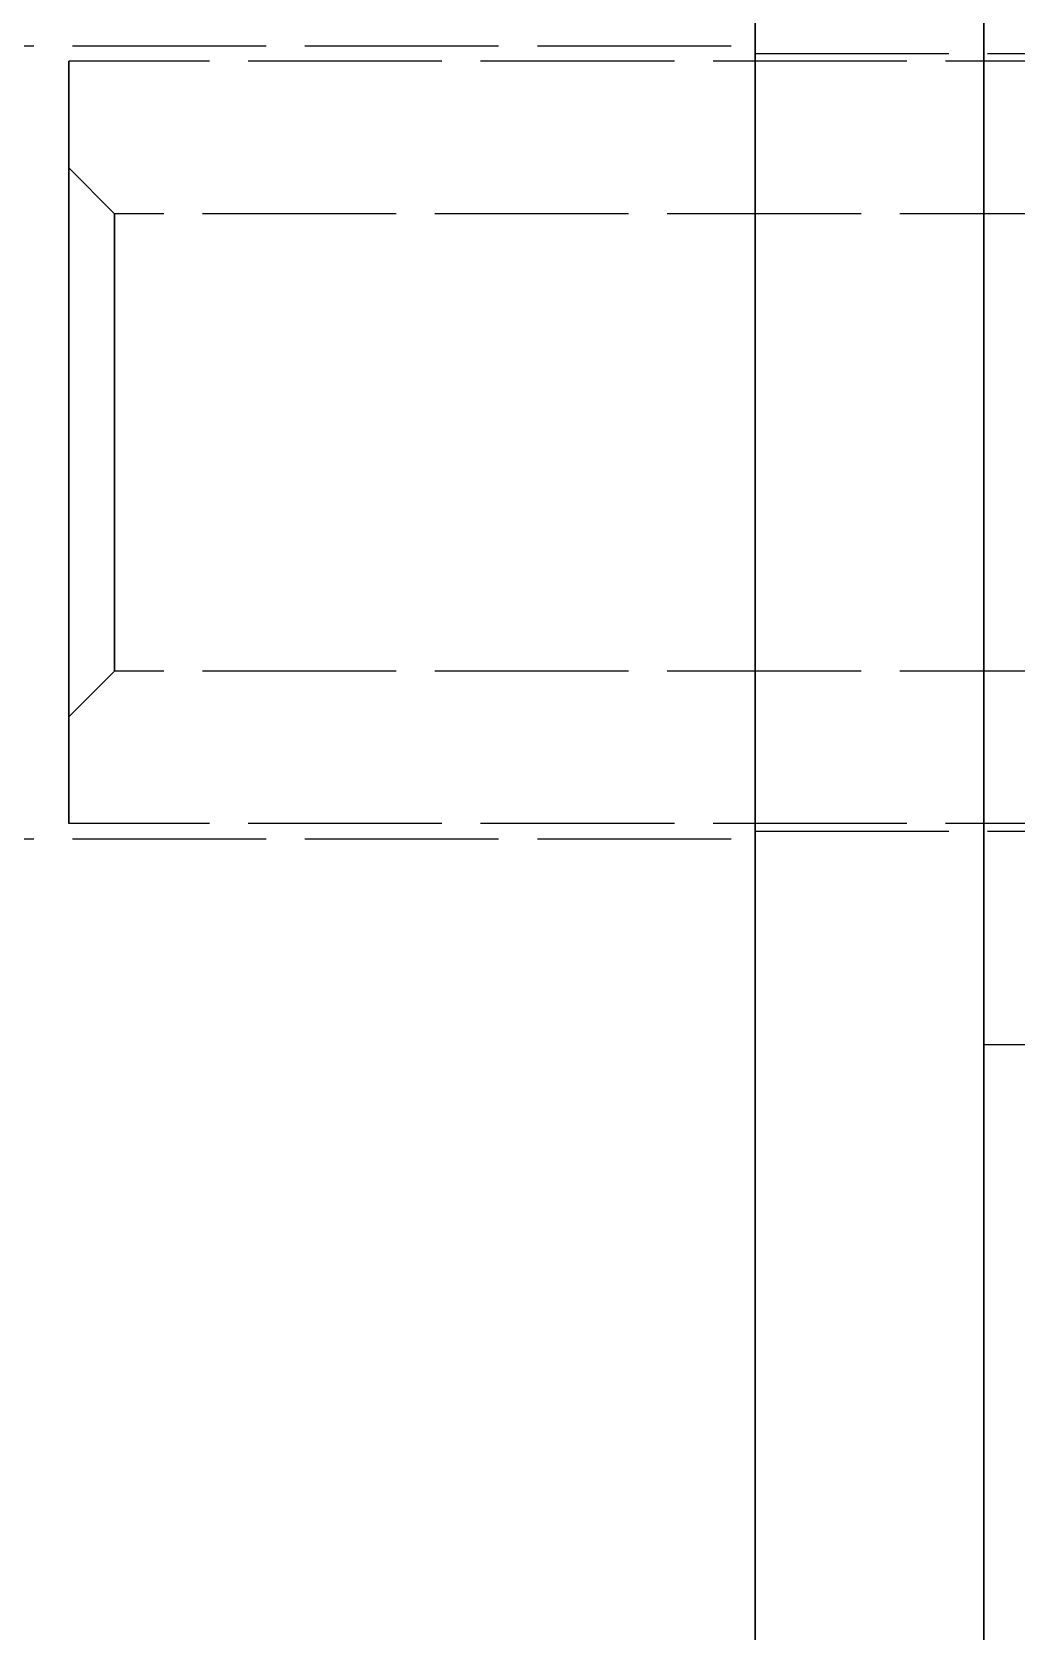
# Model space of a CAD drawing. Header units: millimetres. Extents: x -13 to 272, y -50 to 160.
# Drawn here: x 90.33 to 96.79, y 8.59 to 19.09 of the extents above; entities that cross this region are included whole.
import ezdxf

# ---------------------------------------------------------------- set-up
doc = ezdxf.new("R2010")
doc.units = ezdxf.units.MM
doc.linetypes.add('DASHED', pattern=[1.524, 1.27, -0.254])
doc.layers.add('HIDDEN', color=8, linetype='DASHED')
doc.layers.add('VISIBLE', color=7, linetype='CONTINUOUS')

msp = doc.modelspace()

# ---------------------------------------------------------------- linework, layer by layer
at = {"layer": 'HIDDEN'}
for points in [[(95.075, 19.45056), (95.075, 18.895), (95.075, 18.33944), (95.075, 17.78389), (95.075, 17.22833), (95.075, 16.67278), (95.075, 16.11722), (95.075, 15.56167), (95.075, 15.00611), (95.075, 14.45056), (95.075, 13.895), (95.075, 13.33944), (95.075, 12.78389), (95.075, 12.22833), (95.075, 11.67278), (95.075, 11.11722), (95.075, 10.56167), (95.075, 10.00611), (95.075, 9.45056), (95.075, 8.895), (95.075, 8.33944)], [(96.575, 19.45056), (96.575, 18.895), (96.575, 18.33944), (96.575, 17.78389), (96.575, 17.22833), (96.575, 16.67278), (96.575, 16.11722), (96.575, 15.56167), (96.575, 15.00611), (96.575, 14.45056), (96.575, 13.895), (96.575, 13.33944), (96.575, 12.78389), (96.575, 12.22833), (96.575, 11.67278), (96.575, 11.11722), (96.575, 10.56167), (96.575, 10.00611), (96.575, 9.45056), (96.575, 8.895), (96.575, 8.33944)], [(95.075, 19.40643), (95.075, 19.05214), (95.075, 18.69786), (95.075, 18.34357), (95.075, 17.98929), (95.075, 17.635), (95.075, 17.28071), (95.075, 16.92643), (95.075, 16.57214), (95.075, 16.21786), (95.075, 15.86357), (95.075, 15.50929), (95.075, 15.155), (95.075, 14.80071), (95.075, 14.44643), (95.075, 14.09214), (95.075, 13.73786), (95.075, 13.38357), (95.075, 13.02929), (95.075, 12.675), (95.075, 12.32071), (95.075, 11.96643), (95.075, 11.61214), (95.075, 11.25786), (95.075, 10.90357), (95.075, 10.54929), (95.075, 10.195), (95.075, 9.84071), (95.075, 9.48643), (95.075, 9.13214), (95.075, 8.77786), (95.075, 8.42357)], [(95.075, 16.395), (95.075, 16.57214), (95.075, 16.74929), (95.075, 16.92643), (95.075, 17.10357), (95.075, 17.28071), (95.075, 17.45786), (95.075, 17.635), (95.075, 17.81214), (95.075, 17.98929), (95.075, 18.16643), (95.075, 18.34357), (95.075, 18.52071), (95.075, 18.69786), (95.075, 18.875), (95.075, 19.05214), (95.075, 19.22929)], [(89.075, 18.995), (95.075, 18.995)], [(95.075, 16.395), (95.075, 16.43627), (95.075, 16.47754), (95.075, 16.51881), (95.075, 16.56008), (95.075, 16.60135), (95.075, 16.64262), (95.075, 16.68389), (95.075, 16.72516), (95.075, 16.76643), (95.075, 16.8077), (95.075, 16.84897), (95.075, 16.89024), (95.075, 16.93151), (95.075, 16.97278), (95.075, 17.01405), (95.075, 17.05532), (95.075, 17.09659), (95.075, 17.13786), (95.075, 17.17913), (95.075, 17.2204), (95.075, 17.26167), (95.075, 17.30294), (95.075, 17.34421), (95.075, 17.38548), (95.075, 17.42675), (95.075, 17.46802), (95.075, 17.50929), (95.075, 17.55056), (95.075, 17.59183), (95.075, 17.6331), (95.075, 17.67437), (95.075, 17.71563), (95.075, 17.7569), (95.075, 17.79817), (95.075, 17.83944), (95.075, 17.88071), (95.075, 17.92198), (95.075, 17.96325), (95.075, 18.00452), (95.075, 18.04579), (95.075, 18.08706), (95.075, 18.12833), (95.075, 18.1696), (95.075, 18.21087), (95.075, 18.25214), (95.075, 18.29341), (95.075, 18.33468), (95.075, 18.37595), (95.075, 18.41722), (95.075, 18.45849), (95.075, 18.49976), (95.075, 18.54103), (95.075, 18.5823), (95.075, 18.62357), (95.075, 18.66484), (95.075, 18.70611), (95.075, 18.74738), (95.075, 18.78865), (95.075, 18.82992), (95.075, 18.87119), (95.075, 18.91246), (95.075, 18.95373), (95.075, 18.995)], [(95.075, 18.995), (95.075, 18.91246), (95.075, 18.82992), (95.075, 18.74738), (95.075, 18.66484), (95.075, 18.5823), (95.075, 18.49976), (95.075, 18.41722), (95.075, 18.33468), (95.075, 18.25214), (95.075, 18.1696), (95.075, 18.08706), (95.075, 18.00452), (95.075, 17.92198), (95.075, 17.83944), (95.075, 17.7569), (95.075, 17.67437), (95.075, 17.59183), (95.075, 17.50929), (95.075, 17.42675), (95.075, 17.34421), (95.075, 17.26167), (95.075, 17.17913), (95.075, 17.09659), (95.075, 17.01405), (95.075, 16.93151), (95.075, 16.84897), (95.075, 16.76643), (95.075, 16.68389), (95.075, 16.60135), (95.075, 16.51881), (95.075, 16.43627), (95.075, 16.35373), (95.075, 16.27119), (95.075, 16.18865), (95.075, 16.10611), (95.075, 16.02357), (95.075, 15.94103), (95.075, 15.85849), (95.075, 15.77595), (95.075, 15.69341), (95.075, 15.61087), (95.075, 15.52833), (95.075, 15.44579), (95.075, 15.36325), (95.075, 15.28071), (95.075, 15.19817), (95.075, 15.11563), (95.075, 15.0331), (95.075, 14.95056), (95.075, 14.86802), (95.075, 14.78548), (95.075, 14.70294), (95.075, 14.6204), (95.075, 14.53786), (95.075, 14.45532), (95.075, 14.37278), (95.075, 14.29024), (95.075, 14.2077), (95.075, 14.12516), (95.075, 14.04262), (95.075, 13.96008), (95.075, 13.87754), (95.075, 13.795)], [(96.575, 16.395), (96.575, 16.4577), (96.575, 16.5204), (96.575, 16.5831), (96.575, 16.64579), (96.575, 16.70849), (96.575, 16.77119), (96.575, 16.83389), (96.575, 16.89659), (96.575, 16.95929), (96.575, 17.02198), (96.575, 17.08468), (96.575, 17.14738), (96.575, 17.21008), (96.575, 17.27278), (96.575, 17.33548), (96.575, 17.39817), (96.575, 17.46087), (96.575, 17.52357), (96.575, 17.58627), (96.575, 17.64897), (96.575, 17.71167), (96.575, 17.77437), (96.575, 17.83706), (96.575, 17.89976), (96.575, 17.96246), (96.575, 18.02516), (96.575, 18.08786), (96.575, 18.15056), (96.575, 18.21325), (96.575, 18.27595), (96.575, 18.33865), (96.575, 18.40135), (96.575, 18.46405), (96.575, 18.52675), (96.575, 18.58944), (96.575, 18.65214), (96.575, 18.71484), (96.575, 18.77754), (96.575, 18.84024), (96.575, 18.90294), (96.575, 18.96563), (96.575, 19.02833), (96.575, 19.09103)], [(96.575, 19.09103), (96.575, 18.96563), (96.575, 18.84024), (96.575, 18.71484), (96.575, 18.58944), (96.575, 18.46405), (96.575, 18.33865), (96.575, 18.21325), (96.575, 18.08786), (96.575, 17.96246), (96.575, 17.83706), (96.575, 17.71167), (96.575, 17.58627), (96.575, 17.46087), (96.575, 17.33548), (96.575, 17.21008), (96.575, 17.08468), (96.575, 16.95929), (96.575, 16.83389), (96.575, 16.70849), (96.575, 16.5831), (96.575, 16.4577), (96.575, 16.3323), (96.575, 16.2069), (96.575, 16.08151), (96.575, 15.95611), (96.575, 15.83071), (96.575, 15.70532), (96.575, 15.57992), (96.575, 15.45452), (96.575, 15.32913), (96.575, 15.20373), (96.575, 15.07833), (96.575, 14.95294), (96.575, 14.82754), (96.575, 14.70214), (96.575, 14.57675), (96.575, 14.45135), (96.575, 14.32595), (96.575, 14.20056), (96.575, 14.07516), (96.575, 13.94976), (96.575, 13.82437), (96.575, 13.69897), (96.575, 13.57357), (96.575, 13.44817), (96.575, 13.32278), (96.575, 13.19738), (96.575, 13.07198), (96.575, 12.94659), (96.575, 12.82119), (96.575, 12.69579), (96.575, 12.5704), (96.575, 12.445)], [(90.575, 16.395), (90.575, 16.43468), (90.575, 16.47437), (90.575, 16.51405), (90.575, 16.55373), (90.575, 16.59341), (90.575, 16.6331), (90.575, 16.67278), (90.575, 16.71246), (90.575, 16.75214), (90.575, 16.79183), (90.575, 16.83151), (90.575, 16.87119), (90.575, 16.91087), (90.575, 16.95056), (90.575, 16.99024), (90.575, 17.02992), (90.575, 17.0696), (90.575, 17.10929), (90.575, 17.14897), (90.575, 17.18865), (90.575, 17.22833), (90.575, 17.26802), (90.575, 17.3077), (90.575, 17.34738), (90.575, 17.38706), (90.575, 17.42675), (90.575, 17.46643), (90.575, 17.50611), (90.575, 17.54579), (90.575, 17.58548), (90.575, 17.62516), (90.575, 17.66484), (90.575, 17.70452), (90.575, 17.74421), (90.575, 17.78389), (90.575, 17.82357), (90.575, 17.86325), (90.575, 17.90294), (90.575, 17.94262), (90.575, 17.9823), (90.575, 18.02198), (90.575, 18.06167), (90.575, 18.10135), (90.575, 18.14103), (90.575, 18.18071), (90.575, 18.2204), (90.575, 18.26008), (90.575, 18.29976), (90.575, 18.33944), (90.575, 18.37913), (90.575, 18.41881), (90.575, 18.45849), (90.575, 18.49817), (90.575, 18.53786), (90.575, 18.57754), (90.575, 18.61722), (90.575, 18.6569), (90.575, 18.69659), (90.575, 18.73627), (90.575, 18.77595), (90.575, 18.81563), (90.575, 18.85532), (90.575, 18.895)], [(90.575, 18.895), (90.575, 18.81563), (90.575, 18.73627), (90.575, 18.6569), (90.575, 18.57754), (90.575, 18.49817), (90.575, 18.41881), (90.575, 18.33944), (90.575, 18.26008), (90.575, 18.18071), (90.575, 18.10135), (90.575, 18.02198), (90.575, 17.94262), (90.575, 17.86325), (90.575, 17.78389), (90.575, 17.70452), (90.575, 17.62516), (90.575, 17.54579), (90.575, 17.46643), (90.575, 17.38706), (90.575, 17.3077), (90.575, 17.22833), (90.575, 17.14897), (90.575, 17.0696), (90.575, 16.99024), (90.575, 16.91087), (90.575, 16.83151), (90.575, 16.75214), (90.575, 16.67278), (90.575, 16.59341), (90.575, 16.51405), (90.575, 16.43468), (90.575, 16.35532), (90.575, 16.27595), (90.575, 16.19659), (90.575, 16.11722), (90.575, 16.03786), (90.575, 15.95849), (90.575, 15.87913), (90.575, 15.79976), (90.575, 15.7204), (90.575, 15.64103), (90.575, 15.56167), (90.575, 15.4823), (90.575, 15.40294), (90.575, 15.32357), (90.575, 15.24421), (90.575, 15.16484), (90.575, 15.08548), (90.575, 15.00611), (90.575, 14.92675), (90.575, 14.84738), (90.575, 14.76802), (90.575, 14.68865), (90.575, 14.60929), (90.575, 14.52992), (90.575, 14.45056), (90.575, 14.37119), (90.575, 14.29183), (90.575, 14.21246), (90.575, 14.1331), (90.575, 14.05373), (90.575, 13.97437), (90.575, 13.895)], [(147.885, 18.895), (90.575, 18.895)], [(95.075, 16.395), (95.075, 16.43548), (95.075, 16.47595), (95.075, 16.51643), (95.075, 16.5569), (95.075, 16.59738), (95.075, 16.63786), (95.075, 16.67833), (95.075, 16.71881), (95.075, 16.75929), (95.075, 16.79976), (95.075, 16.84024), (95.075, 16.88071), (95.075, 16.92119), (95.075, 16.96167), (95.075, 17.00214), (95.075, 17.04262), (95.075, 17.0831), (95.075, 17.12357), (95.075, 17.16405), (95.075, 17.20452), (95.075, 17.245), (95.075, 17.28548), (95.075, 17.32595), (95.075, 17.36643), (95.075, 17.4069), (95.075, 17.44738), (95.075, 17.48786), (95.075, 17.52833), (95.075, 17.56881), (95.075, 17.60929), (95.075, 17.64976), (95.075, 17.69024), (95.075, 17.73071), (95.075, 17.77119), (95.075, 17.81167), (95.075, 17.85214), (95.075, 17.89262), (95.075, 17.9331), (95.075, 17.97357), (95.075, 18.01405), (95.075, 18.05452), (95.075, 18.095), (95.075, 18.13548), (95.075, 18.17595), (95.075, 18.21643), (95.075, 18.2569), (95.075, 18.29738), (95.075, 18.33786), (95.075, 18.37833), (95.075, 18.41881), (95.075, 18.45929), (95.075, 18.49976), (95.075, 18.54024), (95.075, 18.58071), (95.075, 18.62119), (95.075, 18.66167), (95.075, 18.70214), (95.075, 18.74262), (95.075, 18.7831), (95.075, 18.82357), (95.075, 18.86405), (95.075, 18.90452), (95.075, 18.945)], [(95.075, 18.945), (95.075, 18.86405), (95.075, 18.7831), (95.075, 18.70214), (95.075, 18.62119), (95.075, 18.54024), (95.075, 18.45929), (95.075, 18.37833), (95.075, 18.29738), (95.075, 18.21643), (95.075, 18.13548), (95.075, 18.05452), (95.075, 17.97357), (95.075, 17.89262), (95.075, 17.81167), (95.075, 17.73071), (95.075, 17.64976), (95.075, 17.56881), (95.075, 17.48786), (95.075, 17.4069), (95.075, 17.32595), (95.075, 17.245), (95.075, 17.16405), (95.075, 17.0831), (95.075, 17.00214), (95.075, 16.92119), (95.075, 16.84024), (95.075, 16.75929), (95.075, 16.67833), (95.075, 16.59738), (95.075, 16.51643), (95.075, 16.43548), (95.075, 16.35452), (95.075, 16.27357), (95.075, 16.19262), (95.075, 16.11167), (95.075, 16.03071), (95.075, 15.94976), (95.075, 15.86881), (95.075, 15.78786), (95.075, 15.7069), (95.075, 15.62595), (95.075, 15.545), (95.075, 15.46405), (95.075, 15.3831), (95.075, 15.30214), (95.075, 15.22119), (95.075, 15.14024), (95.075, 15.05929), (95.075, 14.97833), (95.075, 14.89738), (95.075, 14.81643), (95.075, 14.73548), (95.075, 14.65452), (95.075, 14.57357), (95.075, 14.49262), (95.075, 14.41167), (95.075, 14.33071), (95.075, 14.24976), (95.075, 14.16881), (95.075, 14.08786), (95.075, 14.0069), (95.075, 13.92595), (95.075, 13.845)], [(95.075, 18.945), (142.375, 18.945)], [(90.575, 16.395), (90.575, 16.42357), (90.575, 16.45214), (90.575, 16.48071), (90.575, 16.50929), (90.575, 16.53786), (90.575, 16.56643), (90.575, 16.595), (90.575, 16.62357), (90.575, 16.65214), (90.575, 16.68071), (90.575, 16.70929), (90.575, 16.73786), (90.575, 16.76643), (90.575, 16.795), (90.575, 16.82357), (90.575, 16.85214), (90.575, 16.88071), (90.575, 16.90929), (90.575, 16.93786), (90.575, 16.96643), (90.575, 16.995), (90.575, 17.02357), (90.575, 17.05214), (90.575, 17.08071), (90.575, 17.10929), (90.575, 17.13786), (90.575, 17.16643), (90.575, 17.195), (90.575, 17.22357), (90.575, 17.25214), (90.575, 17.28071), (90.575, 17.30929), (90.575, 17.33786), (90.575, 17.36643), (90.575, 17.395), (90.575, 17.42357), (90.575, 17.45214), (90.575, 17.48071), (90.575, 17.50929), (90.575, 17.53786), (90.575, 17.56643), (90.575, 17.595), (90.575, 17.62357), (90.575, 17.65214), (90.575, 17.68071), (90.575, 17.70929), (90.575, 17.73786), (90.575, 17.76643), (90.575, 17.795), (90.575, 17.82357), (90.575, 17.85214), (90.575, 17.88071), (90.575, 17.90929), (90.575, 17.93786), (90.575, 17.96643), (90.575, 17.995), (90.575, 18.02357), (90.575, 18.05214), (90.575, 18.08071), (90.575, 18.10929), (90.575, 18.13786), (90.575, 18.16643), (90.575, 18.195)], [(90.575, 18.195), (90.575, 18.13786), (90.575, 18.08071), (90.575, 18.02357), (90.575, 17.96643), (90.575, 17.90929), (90.575, 17.85214), (90.575, 17.795), (90.575, 17.73786), (90.575, 17.68071), (90.575, 17.62357), (90.575, 17.56643), (90.575, 17.50929), (90.575, 17.45214), (90.575, 17.395), (90.575, 17.33786), (90.575, 17.28071), (90.575, 17.22357), (90.575, 17.16643), (90.575, 17.10929), (90.575, 17.05214), (90.575, 16.995), (90.575, 16.93786), (90.575, 16.88071), (90.575, 16.82357), (90.575, 16.76643), (90.575, 16.70929), (90.575, 16.65214), (90.575, 16.595), (90.575, 16.53786), (90.575, 16.48071), (90.575, 16.42357), (90.575, 16.36643), (90.575, 16.30929), (90.575, 16.25214), (90.575, 16.195), (90.575, 16.13786), (90.575, 16.08071), (90.575, 16.02357), (90.575, 15.96643), (90.575, 15.90929), (90.575, 15.85214), (90.575, 15.795), (90.575, 15.73786), (90.575, 15.68071), (90.575, 15.62357), (90.575, 15.56643), (90.575, 15.50929), (90.575, 15.45214), (90.575, 15.395), (90.575, 15.33786), (90.575, 15.28071), (90.575, 15.22357), (90.575, 15.16643), (90.575, 15.10929), (90.575, 15.05214), (90.575, 14.995), (90.575, 14.93786), (90.575, 14.88071), (90.575, 14.82357), (90.575, 14.76643), (90.575, 14.70929), (90.575, 14.65214), (90.575, 14.595)], [(90.875, 17.895), (90.575, 18.195)], [(90.875, 16.395), (90.875, 16.41881), (90.875, 16.44262), (90.875, 16.46643), (90.875, 16.49024), (90.875, 16.51405), (90.875, 16.53786), (90.875, 16.56167), (90.875, 16.58548), (90.875, 16.60929), (90.875, 16.6331), (90.875, 16.6569), (90.875, 16.68071), (90.875, 16.70452), (90.875, 16.72833), (90.875, 16.75214), (90.875, 16.77595), (90.875, 16.79976), (90.875, 16.82357), (90.875, 16.84738), (90.875, 16.87119), (90.875, 16.895), (90.875, 16.91881), (90.875, 16.94262), (90.875, 16.96643), (90.875, 16.99024), (90.875, 17.01405), (90.875, 17.03786), (90.875, 17.06167), (90.875, 17.08548), (90.875, 17.10929), (90.875, 17.1331), (90.875, 17.1569), (90.875, 17.18071), (90.875, 17.20452), (90.875, 17.22833), (90.875, 17.25214), (90.875, 17.27595), (90.875, 17.29976), (90.875, 17.32357), (90.875, 17.34738), (90.875, 17.37119), (90.875, 17.395), (90.875, 17.41881), (90.875, 17.44262), (90.875, 17.46643), (90.875, 17.49024), (90.875, 17.51405), (90.875, 17.53786), (90.875, 17.56167), (90.875, 17.58548), (90.875, 17.60929), (90.875, 17.6331), (90.875, 17.6569), (90.875, 17.68071), (90.875, 17.70452), (90.875, 17.72833), (90.875, 17.75214), (90.875, 17.77595), (90.875, 17.79976), (90.875, 17.82357), (90.875, 17.84738), (90.875, 17.87119), (90.875, 17.895)], [(90.875, 17.895), (90.875, 17.84738), (90.875, 17.79976), (90.875, 17.75214), (90.875, 17.70452), (90.875, 17.6569), (90.875, 17.60929), (90.875, 17.56167), (90.875, 17.51405), (90.875, 17.46643), (90.875, 17.41881), (90.875, 17.37119), (90.875, 17.32357), (90.875, 17.27595), (90.875, 17.22833), (90.875, 17.18071), (90.875, 17.1331), (90.875, 17.08548), (90.875, 17.03786), (90.875, 16.99024), (90.875, 16.94262), (90.875, 16.895), (90.875, 16.84738), (90.875, 16.79976), (90.875, 16.75214), (90.875, 16.70452), (90.875, 16.6569), (90.875, 16.60929), (90.875, 16.56167), (90.875, 16.51405), (90.875, 16.46643), (90.875, 16.41881), (90.875, 16.37119), (90.875, 16.32357), (90.875, 16.27595), (90.875, 16.22833), (90.875, 16.18071), (90.875, 16.1331), (90.875, 16.08548), (90.875, 16.03786), (90.875, 15.99024), (90.875, 15.94262), (90.875, 15.895), (90.875, 15.84738), (90.875, 15.79976), (90.875, 15.75214), (90.875, 15.70452), (90.875, 15.6569), (90.875, 15.60929), (90.875, 15.56167), (90.875, 15.51405), (90.875, 15.46643), (90.875, 15.41881), (90.875, 15.37119), (90.875, 15.32357), (90.875, 15.27595), (90.875, 15.22833), (90.875, 15.18071), (90.875, 15.1331), (90.875, 15.08548), (90.875, 15.03786), (90.875, 14.99024), (90.875, 14.94262), (90.875, 14.895)], [(147.585, 17.895), (90.875, 17.895)], [(90.575, 14.595), (90.575, 14.62357), (90.575, 14.65214), (90.575, 14.68071), (90.575, 14.70929), (90.575, 14.73786), (90.575, 14.76643), (90.575, 14.795), (90.575, 14.82357), (90.575, 14.85214), (90.575, 14.88071), (90.575, 14.90929), (90.575, 14.93786), (90.575, 14.96643), (90.575, 14.995), (90.575, 15.02357), (90.575, 15.05214), (90.575, 15.08071), (90.575, 15.10929), (90.575, 15.13786), (90.575, 15.16643), (90.575, 15.195), (90.575, 15.22357), (90.575, 15.25214), (90.575, 15.28071), (90.575, 15.30929), (90.575, 15.33786), (90.575, 15.36643), (90.575, 15.395), (90.575, 15.42357), (90.575, 15.45214), (90.575, 15.48071), (90.575, 15.50929), (90.575, 15.53786), (90.575, 15.56643), (90.575, 15.595), (90.575, 15.62357), (90.575, 15.65214), (90.575, 15.68071), (90.575, 15.70929), (90.575, 15.73786), (90.575, 15.76643), (90.575, 15.795), (90.575, 15.82357), (90.575, 15.85214), (90.575, 15.88071), (90.575, 15.90929), (90.575, 15.93786), (90.575, 15.96643), (90.575, 15.995), (90.575, 16.02357), (90.575, 16.05214), (90.575, 16.08071), (90.575, 16.10929), (90.575, 16.13786), (90.575, 16.16643), (90.575, 16.195), (90.575, 16.22357), (90.575, 16.25214), (90.575, 16.28071), (90.575, 16.30929), (90.575, 16.33786), (90.575, 16.36643), (90.575, 16.395)], [(90.575, 13.895), (90.575, 13.93468), (90.575, 13.97437), (90.575, 14.01405), (90.575, 14.05373), (90.575, 14.09341), (90.575, 14.1331), (90.575, 14.17278), (90.575, 14.21246), (90.575, 14.25214), (90.575, 14.29183), (90.575, 14.33151), (90.575, 14.37119), (90.575, 14.41087), (90.575, 14.45056), (90.575, 14.49024), (90.575, 14.52992), (90.575, 14.5696), (90.575, 14.60929), (90.575, 14.64897), (90.575, 14.68865), (90.575, 14.72833), (90.575, 14.76802), (90.575, 14.8077), (90.575, 14.84738), (90.575, 14.88706), (90.575, 14.92675), (90.575, 14.96643), (90.575, 15.00611), (90.575, 15.04579), (90.575, 15.08548), (90.575, 15.12516), (90.575, 15.16484), (90.575, 15.20452), (90.575, 15.24421), (90.575, 15.28389), (90.575, 15.32357), (90.575, 15.36325), (90.575, 15.40294), (90.575, 15.44262), (90.575, 15.4823), (90.575, 15.52198), (90.575, 15.56167), (90.575, 15.60135), (90.575, 15.64103), (90.575, 15.68071), (90.575, 15.7204), (90.575, 15.76008), (90.575, 15.79976), (90.575, 15.83944), (90.575, 15.87913), (90.575, 15.91881), (90.575, 15.95849), (90.575, 15.99817), (90.575, 16.03786), (90.575, 16.07754), (90.575, 16.11722), (90.575, 16.1569), (90.575, 16.19659), (90.575, 16.23627), (90.575, 16.27595), (90.575, 16.31563), (90.575, 16.35532), (90.575, 16.395)], [(90.875, 14.895), (90.875, 14.91881), (90.875, 14.94262), (90.875, 14.96643), (90.875, 14.99024), (90.875, 15.01405), (90.875, 15.03786), (90.875, 15.06167), (90.875, 15.08548), (90.875, 15.10929), (90.875, 15.1331), (90.875, 15.1569), (90.875, 15.18071), (90.875, 15.20452), (90.875, 15.22833), (90.875, 15.25214), (90.875, 15.27595), (90.875, 15.29976), (90.875, 15.32357), (90.875, 15.34738), (90.875, 15.37119), (90.875, 15.395), (90.875, 15.41881), (90.875, 15.44262), (90.875, 15.46643), (90.875, 15.49024), (90.875, 15.51405), (90.875, 15.53786), (90.875, 15.56167), (90.875, 15.58548), (90.875, 15.60929), (90.875, 15.6331), (90.875, 15.6569), (90.875, 15.68071), (90.875, 15.70452), (90.875, 15.72833), (90.875, 15.75214), (90.875, 15.77595), (90.875, 15.79976), (90.875, 15.82357), (90.875, 15.84738), (90.875, 15.87119), (90.875, 15.895), (90.875, 15.91881), (90.875, 15.94262), (90.875, 15.96643), (90.875, 15.99024), (90.875, 16.01405), (90.875, 16.03786), (90.875, 16.06167), (90.875, 16.08548), (90.875, 16.10929), (90.875, 16.1331), (90.875, 16.1569), (90.875, 16.18071), (90.875, 16.20452), (90.875, 16.22833), (90.875, 16.25214), (90.875, 16.27595), (90.875, 16.29976), (90.875, 16.32357), (90.875, 16.34738), (90.875, 16.37119), (90.875, 16.395)], [(95.075, 13.845), (95.075, 13.88548), (95.075, 13.92595), (95.075, 13.96643), (95.075, 14.0069), (95.075, 14.04738), (95.075, 14.08786), (95.075, 14.12833), (95.075, 14.16881), (95.075, 14.20929), (95.075, 14.24976), (95.075, 14.29024), (95.075, 14.33071), (95.075, 14.37119), (95.075, 14.41167), (95.075, 14.45214), (95.075, 14.49262), (95.075, 14.5331), (95.075, 14.57357), (95.075, 14.61405), (95.075, 14.65452), (95.075, 14.695), (95.075, 14.73548), (95.075, 14.77595), (95.075, 14.81643), (95.075, 14.8569), (95.075, 14.89738), (95.075, 14.93786), (95.075, 14.97833), (95.075, 15.01881), (95.075, 15.05929), (95.075, 15.09976), (95.075, 15.14024), (95.075, 15.18071), (95.075, 15.22119), (95.075, 15.26167), (95.075, 15.30214), (95.075, 15.34262), (95.075, 15.3831), (95.075, 15.42357), (95.075, 15.46405), (95.075, 15.50452), (95.075, 15.545), (95.075, 15.58548), (95.075, 15.62595), (95.075, 15.66643), (95.075, 15.7069), (95.075, 15.74738), (95.075, 15.78786), (95.075, 15.82833), (95.075, 15.86881), (95.075, 15.90929), (95.075, 15.94976), (95.075, 15.99024), (95.075, 16.03071), (95.075, 16.07119), (95.075, 16.11167), (95.075, 16.15214), (95.075, 16.19262), (95.075, 16.2331), (95.075, 16.27357), (95.075, 16.31405), (95.075, 16.35452), (95.075, 16.395)], [(95.075, 13.795), (95.075, 13.83627), (95.075, 13.87754), (95.075, 13.91881), (95.075, 13.96008), (95.075, 14.00135), (95.075, 14.04262), (95.075, 14.08389), (95.075, 14.12516), (95.075, 14.16643), (95.075, 14.2077), (95.075, 14.24897), (95.075, 14.29024), (95.075, 14.33151), (95.075, 14.37278), (95.075, 14.41405), (95.075, 14.45532), (95.075, 14.49659), (95.075, 14.53786), (95.075, 14.57913), (95.075, 14.6204), (95.075, 14.66167), (95.075, 14.70294), (95.075, 14.74421), (95.075, 14.78548), (95.075, 14.82675), (95.075, 14.86802), (95.075, 14.90929), (95.075, 14.95056), (95.075, 14.99183), (95.075, 15.0331), (95.075, 15.07437), (95.075, 15.11563), (95.075, 15.1569), (95.075, 15.19817), (95.075, 15.23944), (95.075, 15.28071), (95.075, 15.32198), (95.075, 15.36325), (95.075, 15.40452), (95.075, 15.44579), (95.075, 15.48706), (95.075, 15.52833), (95.075, 15.5696), (95.075, 15.61087), (95.075, 15.65214), (95.075, 15.69341), (95.075, 15.73468), (95.075, 15.77595), (95.075, 15.81722), (95.075, 15.85849), (95.075, 15.89976), (95.075, 15.94103), (95.075, 15.9823), (95.075, 16.02357), (95.075, 16.06484), (95.075, 16.10611), (95.075, 16.14738), (95.075, 16.18865), (95.075, 16.22992), (95.075, 16.27119), (95.075, 16.31246), (95.075, 16.35373), (95.075, 16.395)], [(95.075, 8.42357), (95.075, 8.60071), (95.075, 8.77786), (95.075, 8.955), (95.075, 9.13214), (95.075, 9.30929), (95.075, 9.48643), (95.075, 9.66357), (95.075, 9.84071), (95.075, 10.01786), (95.075, 10.195), (95.075, 10.37214), (95.075, 10.54929), (95.075, 10.72643), (95.075, 10.90357), (95.075, 11.08071), (95.075, 11.25786), (95.075, 11.435), (95.075, 11.61214), (95.075, 11.78929), (95.075, 11.96643), (95.075, 12.14357), (95.075, 12.32071), (95.075, 12.49786), (95.075, 12.675), (95.075, 12.85214), (95.075, 13.02929), (95.075, 13.20643), (95.075, 13.38357), (95.075, 13.56071), (95.075, 13.73786), (95.075, 13.915), (95.075, 14.09214), (95.075, 14.26929), (95.075, 14.44643), (95.075, 14.62357), (95.075, 14.80071), (95.075, 14.97786), (95.075, 15.155), (95.075, 15.33214), (95.075, 15.50929), (95.075, 15.68643), (95.075, 15.86357), (95.075, 16.04071), (95.075, 16.21786), (95.075, 16.395)], [(96.575, 12.445), (96.575, 12.5077), (96.575, 12.5704), (96.575, 12.6331), (96.575, 12.69579), (96.575, 12.75849), (96.575, 12.82119), (96.575, 12.88389), (96.575, 12.94659), (96.575, 13.00929), (96.575, 13.07198), (96.575, 13.13468), (96.575, 13.19738), (96.575, 13.26008), (96.575, 13.32278), (96.575, 13.38548), (96.575, 13.44817), (96.575, 13.51087), (96.575, 13.57357), (96.575, 13.63627), (96.575, 13.69897), (96.575, 13.76167), (96.575, 13.82437), (96.575, 13.88706), (96.575, 13.94976), (96.575, 14.01246), (96.575, 14.07516), (96.575, 14.13786), (96.575, 14.20056), (96.575, 14.26325), (96.575, 14.32595), (96.575, 14.38865), (96.575, 14.45135), (96.575, 14.51405), (96.575, 14.57675), (96.575, 14.63944), (96.575, 14.70214), (96.575, 14.76484), (96.575, 14.82754), (96.575, 14.89024), (96.575, 14.95294), (96.575, 15.01563), (96.575, 15.07833), (96.575, 15.14103), (96.575, 15.20373), (96.575, 15.26643), (96.575, 15.32913), (96.575, 15.39183), (96.575, 15.45452), (96.575, 15.51722), (96.575, 15.57992), (96.575, 15.64262), (96.575, 15.70532), (96.575, 15.76802), (96.575, 15.83071), (96.575, 15.89341), (96.575, 15.95611), (96.575, 16.01881), (96.575, 16.08151), (96.575, 16.14421), (96.575, 16.2069), (96.575, 16.2696), (96.575, 16.3323), (96.575, 16.395)], [(90.875, 14.895), (90.575, 14.595)], [(147.585, 14.895), (90.875, 14.895)], [(147.885, 13.895), (90.575, 13.895)], [(89.075, 13.795), (95.075, 13.795)], [(95.075, 13.845), (142.375, 13.845)]]:
    msp.add_lwpolyline(points, dxfattribs=at)
at = {"layer": 'VISIBLE'}
for points in [[(95.075, 16.395), (95.075, 16.67278), (95.075, 16.95056), (95.075, 17.22833), (95.075, 17.50611), (95.075, 17.78389), (95.075, 18.06167), (95.075, 18.33944), (95.075, 18.61722), (95.075, 18.895), (95.075, 19.17278)], [(96.575, 16.395), (96.575, 16.67278), (96.575, 16.95056), (96.575, 17.22833), (96.575, 17.50611), (96.575, 17.78389), (96.575, 18.06167), (96.575, 18.33944), (96.575, 18.61722), (96.575, 18.895), (96.575, 19.17278)], [(95.075, 8.33944), (95.075, 8.61722), (95.075, 8.895), (95.075, 9.17278), (95.075, 9.45056), (95.075, 9.72833), (95.075, 10.00611), (95.075, 10.28389), (95.075, 10.56167), (95.075, 10.83944), (95.075, 11.11722), (95.075, 11.395), (95.075, 11.67278), (95.075, 11.95056), (95.075, 12.22833), (95.075, 12.50611), (95.075, 12.78389), (95.075, 13.06167), (95.075, 13.33944), (95.075, 13.61722), (95.075, 13.895), (95.075, 14.17278), (95.075, 14.45056), (95.075, 14.72833), (95.075, 15.00611), (95.075, 15.28389), (95.075, 15.56167), (95.075, 15.83944), (95.075, 16.11722), (95.075, 16.395)], [(96.575, 8.33944), (96.575, 8.61722), (96.575, 8.895), (96.575, 9.17278), (96.575, 9.45056), (96.575, 9.72833), (96.575, 10.00611), (96.575, 10.28389), (96.575, 10.56167), (96.575, 10.83944), (96.575, 11.11722), (96.575, 11.395), (96.575, 11.67278), (96.575, 11.95056), (96.575, 12.22833), (96.575, 12.50611), (96.575, 12.78389), (96.575, 13.06167), (96.575, 13.33944), (96.575, 13.61722), (96.575, 13.895), (96.575, 14.17278), (96.575, 14.45056), (96.575, 14.72833), (96.575, 15.00611), (96.575, 15.28389), (96.575, 15.56167), (96.575, 15.83944), (96.575, 16.11722), (96.575, 16.395)], [(96.875, 12.445), (96.575, 12.445)]]:
    msp.add_lwpolyline(points, dxfattribs=at)

doc.saveas('drawing.dxf')
